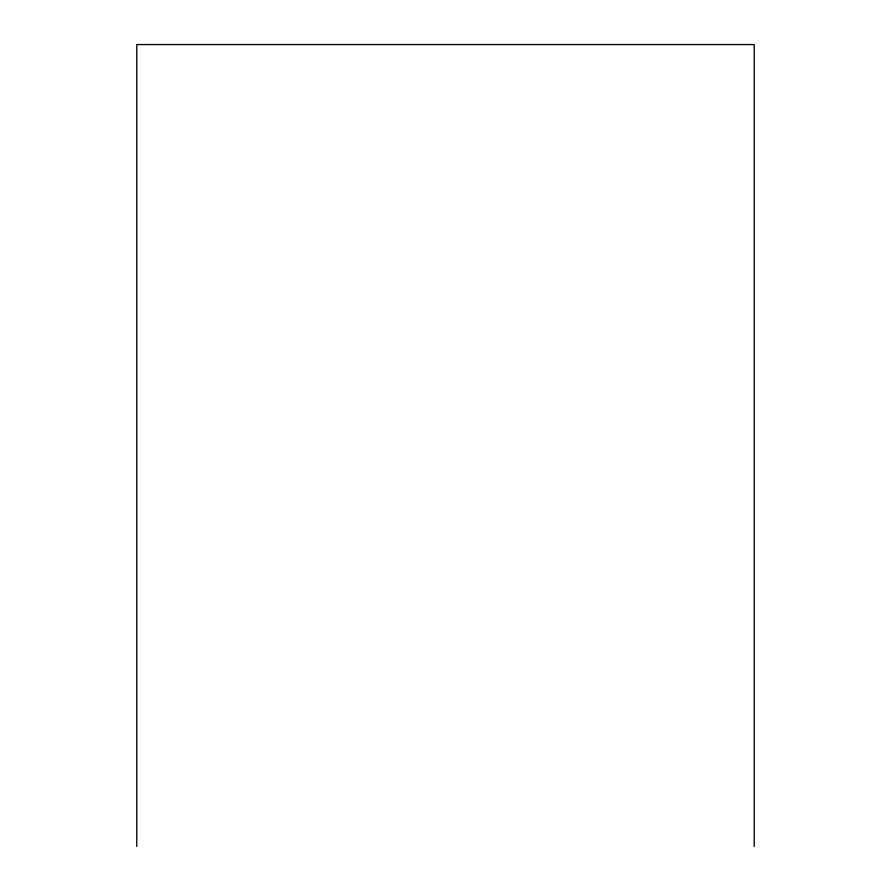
<?xml version="1.0" encoding="UTF-8"?>
<svg xmlns="http://www.w3.org/2000/svg" width="891" height="891" viewBox="0 0 891 891"><rect width="100%" height="100%" fill="white"/><g stroke="black" fill="none" stroke-linecap="round" stroke-linejoin="round"><path stroke-width="1.34" d="M754.22 846.45L754.22 44.55L136.78 44.55L136.78 846.45"/></g></svg>
